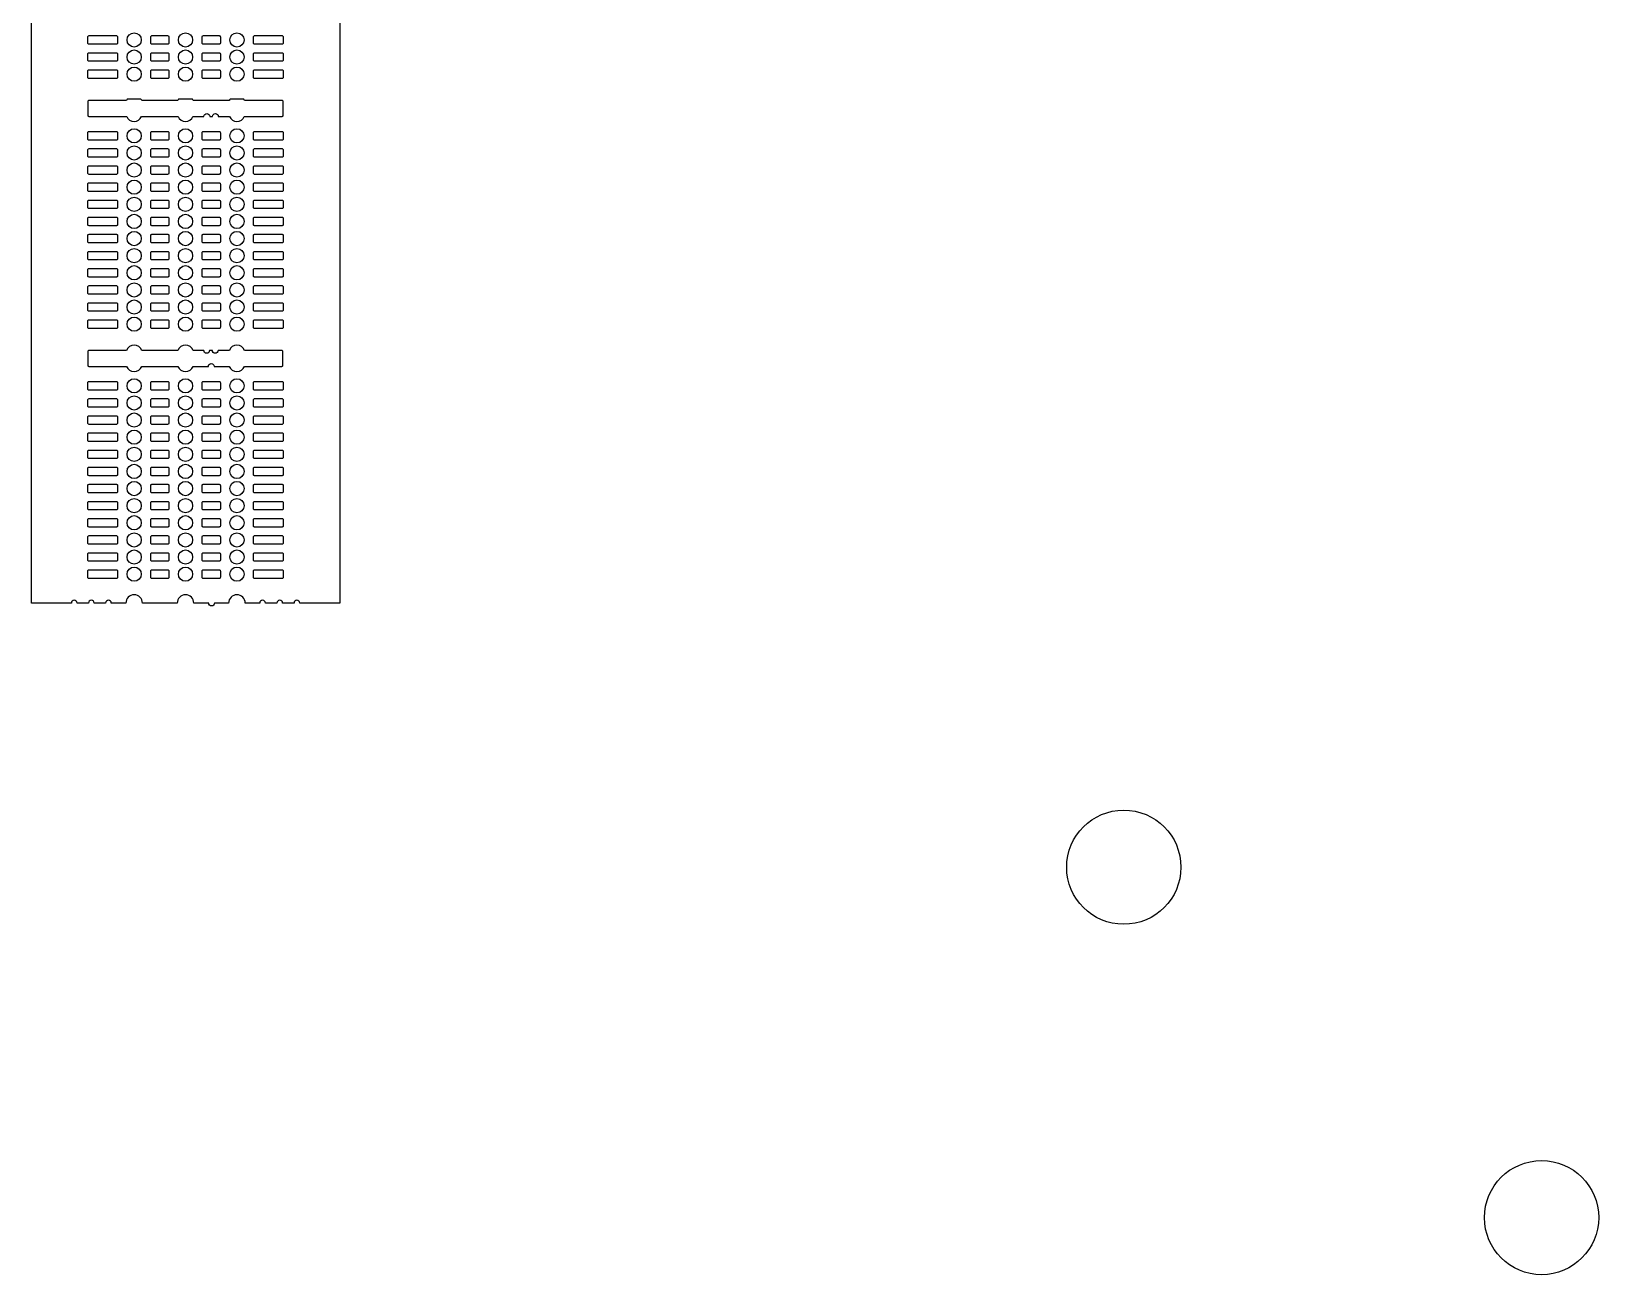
# Model space of a CAD drawing. Header units: millimetres. Extents: x -47.5 to 47.5, y -38.1 to 38.1.
# Drawn here: x -9.779 to -7.034, y 23.768 to 25.947 of the extents above; entities that cross this region are included whole.
import ezdxf

# ---------------------------------------------------------------- set-up
doc = ezdxf.new("R2010")
doc.units = ezdxf.units.MM
doc.header["$MEASUREMENT"] = 0
doc.layers.add('L1', color=7, linetype='Continuous')

msp = doc.modelspace()

# ---------------------------------------------------------------- linework, layer by layer
at = {"layer": 'L1'}
msp.add_lwpolyline([(-9.2393, 27.555), (-9.2393, 24.945), (-9.2893, 24.945), (-9.3093, 24.945, 1), (-9.3193, 24.945), (-9.3393, 24.945, 1), (-9.3493, 24.945), (-9.3693, 24.945, 1), (-9.3793, 24.945), (-9.4048, 24.945, 1), (-9.4338, 24.945), (-9.4586, 24.945, -1), (-9.4686, 24.945), (-9.4948, 24.945, 1), (-9.5238, 24.945), (-9.5848, 24.945, 1), (-9.6138, 24.945), (-9.6393, 24.945, 1), (-9.6493, 24.945), (-9.6693, 24.945, 1), (-9.6793, 24.945), (-9.6993, 24.945, 1), (-9.7093, 24.945), (-9.7293, 24.945), (-9.7793, 24.945), (-9.7793, 27.555)], format="xyb", dxfattribs=at)
for points in [[(-9.6783, 25.9392), (-9.6303, 25.9392, -0.414214), (-9.6283, 25.9372), (-9.6283, 25.9262, -0.414214), (-9.6303, 25.9242), (-9.6783, 25.9242, -0.414214), (-9.6803, 25.9262), (-9.6803, 25.9372, -0.414214)], [(-9.5683, 25.9392), (-9.5403, 25.9392, -0.414214), (-9.5383, 25.9372), (-9.5383, 25.9262, -0.414214), (-9.5403, 25.9242), (-9.5683, 25.9242, -0.414214), (-9.5703, 25.9262), (-9.5703, 25.9372, -0.414214)], [(-9.4783, 25.9392), (-9.4503, 25.9392, -0.414214), (-9.4483, 25.9372), (-9.4483, 25.9262, -0.414214), (-9.4503, 25.9242), (-9.4783, 25.9242, -0.414214), (-9.4803, 25.9262), (-9.4803, 25.9372, -0.414214)], [(-9.3883, 25.9392), (-9.3403, 25.9392, -0.414214), (-9.3383, 25.9372), (-9.3383, 25.9262, -0.414214), (-9.3403, 25.9242), (-9.3883, 25.9242, -0.414214), (-9.3903, 25.9262), (-9.3903, 25.9372, -0.414214)], [(-9.6783, 25.9092), (-9.6303, 25.9092, -0.414214), (-9.6283, 25.9072), (-9.6283, 25.8962, -0.414214), (-9.6303, 25.8942), (-9.6783, 25.8942, -0.414214), (-9.6803, 25.8962), (-9.6803, 25.9072, -0.414214)], [(-9.5683, 25.9092), (-9.5403, 25.9092, -0.414214), (-9.5383, 25.9072), (-9.5383, 25.8962, -0.414214), (-9.5403, 25.8942), (-9.5683, 25.8942, -0.414214), (-9.5703, 25.8962), (-9.5703, 25.9072, -0.414214)], [(-9.4783, 25.9092), (-9.4503, 25.9092, -0.414214), (-9.4483, 25.9072), (-9.4483, 25.8962, -0.414214), (-9.4503, 25.8942), (-9.4783, 25.8942, -0.414214), (-9.4803, 25.8962), (-9.4803, 25.9072, -0.414214)], [(-9.3883, 25.9092), (-9.3403, 25.9092, -0.414214), (-9.3383, 25.9072), (-9.3383, 25.8962, -0.414214), (-9.3403, 25.8942), (-9.3883, 25.8942, -0.414214), (-9.3903, 25.8962), (-9.3903, 25.9072, -0.414214)], [(-9.6783, 25.8792), (-9.6303, 25.8792, -0.414214), (-9.6283, 25.8772), (-9.6283, 25.8662, -0.414214), (-9.6303, 25.8642), (-9.6783, 25.8642, -0.414214), (-9.6803, 25.8662), (-9.6803, 25.8772, -0.414214)], [(-9.5683, 25.8792), (-9.5403, 25.8792, -0.414214), (-9.5383, 25.8772), (-9.5383, 25.8662, -0.414214), (-9.5403, 25.8642), (-9.5683, 25.8642, -0.414214), (-9.5703, 25.8662), (-9.5703, 25.8772, -0.414214)], [(-9.4783, 25.8792), (-9.4503, 25.8792, -0.414214), (-9.4483, 25.8772), (-9.4483, 25.8662, -0.414214), (-9.4503, 25.8642), (-9.4783, 25.8642, -0.414214), (-9.4803, 25.8662), (-9.4803, 25.8772, -0.414214)], [(-9.3883, 25.8792), (-9.3403, 25.8792, -0.414214), (-9.3383, 25.8772), (-9.3383, 25.8662, -0.414214), (-9.3403, 25.8642), (-9.3883, 25.8642, -0.414214), (-9.3903, 25.8662), (-9.3903, 25.8772, -0.414214)], [(-9.3403, 25.7977, 0.414214), (-9.3383, 25.7997), (-9.3383, 25.8237, 0.414214), (-9.3403, 25.8257), (-9.4061, 25.8257, 0.047931), (-9.4073, 25.8281), (-9.4314, 25.8281, 0.047931), (-9.4325, 25.8257), (-9.4961, 25.8257, 0.047931), (-9.4973, 25.8281), (-9.5214, 25.8281, 0.047931), (-9.5225, 25.8257), (-9.5861, 25.8257, 0.047931), (-9.5873, 25.8281), (-9.6114, 25.8281, 0.047931), (-9.6125, 25.8257), (-9.6785, 25.8257, 0.414214), (-9.6805, 25.8237), (-9.6805, 25.7997, 0.414214), (-9.6785, 25.7977), (-9.6123, 25.7977, 0.669565), (-9.5864, 25.7977), (-9.5223, 25.7977, 0.669565), (-9.4964, 25.7977), (-9.477, 25.7977, -1), (-9.467, 25.7977), (-9.462, 25.7977, -1), (-9.452, 25.7977), (-9.4323, 25.7977, 0.669565), (-9.4064, 25.7977)], [(-9.6783, 25.7712), (-9.6303, 25.7712, -0.414214), (-9.6283, 25.7692), (-9.6283, 25.7582, -0.414214), (-9.6303, 25.7562), (-9.6783, 25.7562, -0.414214), (-9.6803, 25.7582), (-9.6803, 25.7692, -0.414214)], [(-9.5683, 25.7712), (-9.5403, 25.7712, -0.414214), (-9.5383, 25.7692), (-9.5383, 25.7582, -0.414214), (-9.5403, 25.7562), (-9.5683, 25.7562, -0.414214), (-9.5703, 25.7582), (-9.5703, 25.7692, -0.414214)], [(-9.4783, 25.7712), (-9.4503, 25.7712, -0.414214), (-9.4483, 25.7692), (-9.4483, 25.7582, -0.414214), (-9.4503, 25.7562), (-9.4783, 25.7562, -0.414214), (-9.4803, 25.7582), (-9.4803, 25.7692, -0.414214)], [(-9.3883, 25.7712), (-9.3403, 25.7712, -0.414214), (-9.3383, 25.7692), (-9.3383, 25.7582, -0.414214), (-9.3403, 25.7562), (-9.3883, 25.7562, -0.414214), (-9.3903, 25.7582), (-9.3903, 25.7692, -0.414214)], [(-9.6783, 25.7412), (-9.6303, 25.7412, -0.414214), (-9.6283, 25.7392), (-9.6283, 25.7282, -0.414214), (-9.6303, 25.7262), (-9.6783, 25.7262, -0.414214), (-9.6803, 25.7282), (-9.6803, 25.7392, -0.414214)], [(-9.5683, 25.7412), (-9.5403, 25.7412, -0.414214), (-9.5383, 25.7392), (-9.5383, 25.7282, -0.414214), (-9.5403, 25.7262), (-9.5683, 25.7262, -0.414214), (-9.5703, 25.7282), (-9.5703, 25.7392, -0.414214)], [(-9.4783, 25.7412), (-9.4503, 25.7412, -0.414214), (-9.4483, 25.7392), (-9.4483, 25.7282, -0.414214), (-9.4503, 25.7262), (-9.4783, 25.7262, -0.414214), (-9.4803, 25.7282), (-9.4803, 25.7392, -0.414214)], [(-9.3883, 25.7412), (-9.3403, 25.7412, -0.414214), (-9.3383, 25.7392), (-9.3383, 25.7282, -0.414214), (-9.3403, 25.7262), (-9.3883, 25.7262, -0.414214), (-9.3903, 25.7282), (-9.3903, 25.7392, -0.414214)], [(-9.6783, 25.7112), (-9.6303, 25.7112, -0.414214), (-9.6283, 25.7092), (-9.6283, 25.6982, -0.414214), (-9.6303, 25.6962), (-9.6783, 25.6962, -0.414214), (-9.6803, 25.6982), (-9.6803, 25.7092, -0.414214)], [(-9.5683, 25.7112), (-9.5403, 25.7112, -0.414214), (-9.5383, 25.7092), (-9.5383, 25.6982, -0.414214), (-9.5403, 25.6962), (-9.5683, 25.6962, -0.414214), (-9.5703, 25.6982), (-9.5703, 25.7092, -0.414214)], [(-9.4783, 25.7112), (-9.4503, 25.7112, -0.414214), (-9.4483, 25.7092), (-9.4483, 25.6982, -0.414214), (-9.4503, 25.6962), (-9.4783, 25.6962, -0.414214), (-9.4803, 25.6982), (-9.4803, 25.7092, -0.414214)], [(-9.3883, 25.7112), (-9.3403, 25.7112, -0.414214), (-9.3383, 25.7092), (-9.3383, 25.6982, -0.414214), (-9.3403, 25.6962), (-9.3883, 25.6962, -0.414214), (-9.3903, 25.6982), (-9.3903, 25.7092, -0.414214)], [(-9.6783, 25.6812), (-9.6303, 25.6812, -0.414214), (-9.6283, 25.6792), (-9.6283, 25.6682, -0.414214), (-9.6303, 25.6662), (-9.6783, 25.6662, -0.414214), (-9.6803, 25.6682), (-9.6803, 25.6792, -0.414214)], [(-9.5683, 25.6812), (-9.5403, 25.6812, -0.414214), (-9.5383, 25.6792), (-9.5383, 25.6682, -0.414214), (-9.5403, 25.6662), (-9.5683, 25.6662, -0.414214), (-9.5703, 25.6682), (-9.5703, 25.6792, -0.414214)], [(-9.4783, 25.6812), (-9.4503, 25.6812, -0.414214), (-9.4483, 25.6792), (-9.4483, 25.6682, -0.414214), (-9.4503, 25.6662), (-9.4783, 25.6662, -0.414214), (-9.4803, 25.6682), (-9.4803, 25.6792, -0.414214)], [(-9.3883, 25.6812), (-9.3403, 25.6812, -0.414214), (-9.3383, 25.6792), (-9.3383, 25.6682, -0.414214), (-9.3403, 25.6662), (-9.3883, 25.6662, -0.414214), (-9.3903, 25.6682), (-9.3903, 25.6792, -0.414214)], [(-9.6783, 25.6512), (-9.6303, 25.6512, -0.414214), (-9.6283, 25.6492), (-9.6283, 25.6382, -0.414214), (-9.6303, 25.6362), (-9.6783, 25.6362, -0.414214), (-9.6803, 25.6382), (-9.6803, 25.6492, -0.414214)], [(-9.5683, 25.6512), (-9.5403, 25.6512, -0.414214), (-9.5383, 25.6492), (-9.5383, 25.6382, -0.414214), (-9.5403, 25.6362), (-9.5683, 25.6362, -0.414214), (-9.5703, 25.6382), (-9.5703, 25.6492, -0.414214)], [(-9.4783, 25.6512), (-9.4503, 25.6512, -0.414214), (-9.4483, 25.6492), (-9.4483, 25.6382, -0.414214), (-9.4503, 25.6362), (-9.4783, 25.6362, -0.414214), (-9.4803, 25.6382), (-9.4803, 25.6492, -0.414214)], [(-9.3883, 25.6512), (-9.3403, 25.6512, -0.414214), (-9.3383, 25.6492), (-9.3383, 25.6382, -0.414214), (-9.3403, 25.6362), (-9.3883, 25.6362, -0.414214), (-9.3903, 25.6382), (-9.3903, 25.6492, -0.414214)], [(-9.6783, 25.6212), (-9.6303, 25.6212, -0.414214), (-9.6283, 25.6192), (-9.6283, 25.6082, -0.414214), (-9.6303, 25.6062), (-9.6783, 25.6062, -0.414214), (-9.6803, 25.6082), (-9.6803, 25.6192, -0.414214)], [(-9.5683, 25.6212), (-9.5403, 25.6212, -0.414214), (-9.5383, 25.6192), (-9.5383, 25.6082, -0.414214), (-9.5403, 25.6062), (-9.5683, 25.6062, -0.414214), (-9.5703, 25.6082), (-9.5703, 25.6192, -0.414214)], [(-9.4783, 25.6212), (-9.4503, 25.6212, -0.414214), (-9.4483, 25.6192), (-9.4483, 25.6082, -0.414214), (-9.4503, 25.6062), (-9.4783, 25.6062, -0.414214), (-9.4803, 25.6082), (-9.4803, 25.6192, -0.414214)], [(-9.3883, 25.6212), (-9.3403, 25.6212, -0.414214), (-9.3383, 25.6192), (-9.3383, 25.6082, -0.414214), (-9.3403, 25.6062), (-9.3883, 25.6062, -0.414214), (-9.3903, 25.6082), (-9.3903, 25.6192, -0.414214)], [(-9.6783, 25.5912), (-9.6303, 25.5912, -0.414214), (-9.6283, 25.5892), (-9.6283, 25.5782, -0.414214), (-9.6303, 25.5762), (-9.6783, 25.5762, -0.414214), (-9.6803, 25.5782), (-9.6803, 25.5892, -0.414214)], [(-9.5683, 25.5912), (-9.5403, 25.5912, -0.414214), (-9.5383, 25.5892), (-9.5383, 25.5782, -0.414214), (-9.5403, 25.5762), (-9.5683, 25.5762, -0.414214), (-9.5703, 25.5782), (-9.5703, 25.5892, -0.414214)], [(-9.4783, 25.5912), (-9.4503, 25.5912, -0.414214), (-9.4483, 25.5892), (-9.4483, 25.5782, -0.414214), (-9.4503, 25.5762), (-9.4783, 25.5762, -0.414214), (-9.4803, 25.5782), (-9.4803, 25.5892, -0.414214)], [(-9.3883, 25.5912), (-9.3403, 25.5912, -0.414214), (-9.3383, 25.5892), (-9.3383, 25.5782, -0.414214), (-9.3403, 25.5762), (-9.3883, 25.5762, -0.414214), (-9.3903, 25.5782), (-9.3903, 25.5892, -0.414214)], [(-9.6783, 25.5612), (-9.6303, 25.5612, -0.414214), (-9.6283, 25.5592), (-9.6283, 25.5482, -0.414214), (-9.6303, 25.5462), (-9.6783, 25.5462, -0.414214), (-9.6803, 25.5482), (-9.6803, 25.5592, -0.414214)], [(-9.5683, 25.5612), (-9.5403, 25.5612, -0.414214), (-9.5383, 25.5592), (-9.5383, 25.5482, -0.414214), (-9.5403, 25.5462), (-9.5683, 25.5462, -0.414214), (-9.5703, 25.5482), (-9.5703, 25.5592, -0.414214)], [(-9.4783, 25.5612), (-9.4503, 25.5612, -0.414214), (-9.4483, 25.5592), (-9.4483, 25.5482, -0.414214), (-9.4503, 25.5462), (-9.4783, 25.5462, -0.414214), (-9.4803, 25.5482), (-9.4803, 25.5592, -0.414214)], [(-9.3883, 25.5612), (-9.3403, 25.5612, -0.414214), (-9.3383, 25.5592), (-9.3383, 25.5482, -0.414214), (-9.3403, 25.5462), (-9.3883, 25.5462, -0.414214), (-9.3903, 25.5482), (-9.3903, 25.5592, -0.414214)], [(-9.6783, 25.5312), (-9.6303, 25.5312, -0.414214), (-9.6283, 25.5292), (-9.6283, 25.5182, -0.414214), (-9.6303, 25.5162), (-9.6783, 25.5162, -0.414214), (-9.6803, 25.5182), (-9.6803, 25.5292, -0.414214)], [(-9.5683, 25.5312), (-9.5403, 25.5312, -0.414214), (-9.5383, 25.5292), (-9.5383, 25.5182, -0.414214), (-9.5403, 25.5162), (-9.5683, 25.5162, -0.414214), (-9.5703, 25.5182), (-9.5703, 25.5292, -0.414214)], [(-9.4783, 25.5312), (-9.4503, 25.5312, -0.414214), (-9.4483, 25.5292), (-9.4483, 25.5182, -0.414214), (-9.4503, 25.5162), (-9.4783, 25.5162, -0.414214), (-9.4803, 25.5182), (-9.4803, 25.5292, -0.414214)], [(-9.3883, 25.5312), (-9.3403, 25.5312, -0.414214), (-9.3383, 25.5292), (-9.3383, 25.5182, -0.414214), (-9.3403, 25.5162), (-9.3883, 25.5162, -0.414214), (-9.3903, 25.5182), (-9.3903, 25.5292, -0.414214)], [(-9.6783, 25.5012), (-9.6303, 25.5012, -0.414214), (-9.6283, 25.4992), (-9.6283, 25.4882, -0.414214), (-9.6303, 25.4862), (-9.6783, 25.4862, -0.414214), (-9.6803, 25.4882), (-9.6803, 25.4992, -0.414214)], [(-9.5683, 25.5012), (-9.5403, 25.5012, -0.414214), (-9.5383, 25.4992), (-9.5383, 25.4882, -0.414214), (-9.5403, 25.4862), (-9.5683, 25.4862, -0.414214), (-9.5703, 25.4882), (-9.5703, 25.4992, -0.414214)], [(-9.4783, 25.5012), (-9.4503, 25.5012, -0.414214), (-9.4483, 25.4992), (-9.4483, 25.4882, -0.414214), (-9.4503, 25.4862), (-9.4783, 25.4862, -0.414214), (-9.4803, 25.4882), (-9.4803, 25.4992, -0.414214)], [(-9.3883, 25.5012), (-9.3403, 25.5012, -0.414214), (-9.3383, 25.4992), (-9.3383, 25.4882, -0.414214), (-9.3403, 25.4862), (-9.3883, 25.4862, -0.414214), (-9.3903, 25.4882), (-9.3903, 25.4992, -0.414214)], [(-9.6783, 25.4712), (-9.6303, 25.4712, -0.414214), (-9.6283, 25.4692), (-9.6283, 25.4582, -0.414214), (-9.6303, 25.4562), (-9.6783, 25.4562, -0.414214), (-9.6803, 25.4582), (-9.6803, 25.4692, -0.414214)], [(-9.5683, 25.4712), (-9.5403, 25.4712, -0.414214), (-9.5383, 25.4692), (-9.5383, 25.4582, -0.414214), (-9.5403, 25.4562), (-9.5683, 25.4562, -0.414214), (-9.5703, 25.4582), (-9.5703, 25.4692, -0.414214)], [(-9.4783, 25.4712), (-9.4503, 25.4712, -0.414214), (-9.4483, 25.4692), (-9.4483, 25.4582, -0.414214), (-9.4503, 25.4562), (-9.4783, 25.4562, -0.414214), (-9.4803, 25.4582), (-9.4803, 25.4692, -0.414214)], [(-9.3883, 25.4712), (-9.3403, 25.4712, -0.414214), (-9.3383, 25.4692), (-9.3383, 25.4582, -0.414214), (-9.3403, 25.4562), (-9.3883, 25.4562, -0.414214), (-9.3903, 25.4582), (-9.3903, 25.4692, -0.414214)], [(-9.6783, 25.4412), (-9.6303, 25.4412, -0.414214), (-9.6283, 25.4392), (-9.6283, 25.4282, -0.414214), (-9.6303, 25.4262), (-9.6783, 25.4262, -0.414214), (-9.6803, 25.4282), (-9.6803, 25.4392, -0.414214)], [(-9.5683, 25.4412), (-9.5403, 25.4412, -0.414214), (-9.5383, 25.4392), (-9.5383, 25.4282, -0.414214), (-9.5403, 25.4262), (-9.5683, 25.4262, -0.414214), (-9.5703, 25.4282), (-9.5703, 25.4392, -0.414214)], [(-9.4783, 25.4412), (-9.4503, 25.4412, -0.414214), (-9.4483, 25.4392), (-9.4483, 25.4282, -0.414214), (-9.4503, 25.4262), (-9.4783, 25.4262, -0.414214), (-9.4803, 25.4282), (-9.4803, 25.4392, -0.414214)], [(-9.3883, 25.4412), (-9.3403, 25.4412, -0.414214), (-9.3383, 25.4392), (-9.3383, 25.4282, -0.414214), (-9.3403, 25.4262), (-9.3883, 25.4262, -0.414214), (-9.3903, 25.4282), (-9.3903, 25.4392, -0.414214)], [(-9.5228, 25.3597, 0.679871), (-9.4959, 25.3597), (-9.4693, 25.3597, -1), (-9.4593, 25.3597), (-9.4328, 25.3597, 0.679871), (-9.4059, 25.3597), (-9.3407, 25.3597, 0.414214), (-9.3387, 25.3617), (-9.3387, 25.3857, 0.414214), (-9.3407, 25.3877), (-9.4061, 25.3877, 0.707076), (-9.4325, 25.3877), (-9.4523, 25.3877, -1), (-9.4623, 25.3877), (-9.4673, 25.3877, -1), (-9.4773, 25.3877), (-9.4961, 25.3877, 0.707076), (-9.5225, 25.3877), (-9.5861, 25.3877, 0.707076), (-9.6125, 25.3877), (-9.6784, 25.3877, 0.414214), (-9.6804, 25.3857), (-9.6804, 25.3617, 0.414214), (-9.6784, 25.3597), (-9.6128, 25.3597, 0.679871), (-9.5859, 25.3597)], [(-9.6783, 25.3332), (-9.6303, 25.3332, -0.414214), (-9.6283, 25.3312), (-9.6283, 25.3202, -0.414214), (-9.6303, 25.3182), (-9.6783, 25.3182, -0.414214), (-9.6803, 25.3202), (-9.6803, 25.3312, -0.414214)], [(-9.5683, 25.3332), (-9.5403, 25.3332, -0.414214), (-9.5383, 25.3312), (-9.5383, 25.3202, -0.414214), (-9.5403, 25.3182), (-9.5683, 25.3182, -0.414214), (-9.5703, 25.3202), (-9.5703, 25.3312, -0.414214)], [(-9.4783, 25.3332), (-9.4503, 25.3332, -0.414214), (-9.4483, 25.3312), (-9.4483, 25.3202, -0.414214), (-9.4503, 25.3182), (-9.4783, 25.3182, -0.414214), (-9.4803, 25.3202), (-9.4803, 25.3312, -0.414214)], [(-9.3883, 25.3332), (-9.3403, 25.3332, -0.414214), (-9.3383, 25.3312), (-9.3383, 25.3202, -0.414214), (-9.3403, 25.3182), (-9.3883, 25.3182, -0.414214), (-9.3903, 25.3202), (-9.3903, 25.3312, -0.414214)], [(-9.6783, 25.3032), (-9.6303, 25.3032, -0.414214), (-9.6283, 25.3012), (-9.6283, 25.2902, -0.414214), (-9.6303, 25.2882), (-9.6783, 25.2882, -0.414214), (-9.6803, 25.2902), (-9.6803, 25.3012, -0.414214)], [(-9.5683, 25.3032), (-9.5403, 25.3032, -0.414214), (-9.5383, 25.3012), (-9.5383, 25.2902, -0.414214), (-9.5403, 25.2882), (-9.5683, 25.2882, -0.414214), (-9.5703, 25.2902), (-9.5703, 25.3012, -0.414214)], [(-9.4783, 25.3032), (-9.4503, 25.3032, -0.414214), (-9.4483, 25.3012), (-9.4483, 25.2902, -0.414214), (-9.4503, 25.2882), (-9.4783, 25.2882, -0.414214), (-9.4803, 25.2902), (-9.4803, 25.3012, -0.414214)], [(-9.3883, 25.3032), (-9.3403, 25.3032, -0.414214), (-9.3383, 25.3012), (-9.3383, 25.2902, -0.414214), (-9.3403, 25.2882), (-9.3883, 25.2882, -0.414214), (-9.3903, 25.2902), (-9.3903, 25.3012, -0.414214)], [(-9.6783, 25.2732), (-9.6303, 25.2732, -0.414214), (-9.6283, 25.2712), (-9.6283, 25.2602, -0.414214), (-9.6303, 25.2582), (-9.6783, 25.2582, -0.414214), (-9.6803, 25.2602), (-9.6803, 25.2712, -0.414214)], [(-9.5683, 25.2732), (-9.5403, 25.2732, -0.414214), (-9.5383, 25.2712), (-9.5383, 25.2602, -0.414214), (-9.5403, 25.2582), (-9.5683, 25.2582, -0.414214), (-9.5703, 25.2602), (-9.5703, 25.2712, -0.414214)], [(-9.4783, 25.2732), (-9.4503, 25.2732, -0.414214), (-9.4483, 25.2712), (-9.4483, 25.2602, -0.414214), (-9.4503, 25.2582), (-9.4783, 25.2582, -0.414214), (-9.4803, 25.2602), (-9.4803, 25.2712, -0.414214)], [(-9.3883, 25.2732), (-9.3403, 25.2732, -0.414214), (-9.3383, 25.2712), (-9.3383, 25.2602, -0.414214), (-9.3403, 25.2582), (-9.3883, 25.2582, -0.414214), (-9.3903, 25.2602), (-9.3903, 25.2712, -0.414214)], [(-9.6783, 25.2432), (-9.6303, 25.2432, -0.414214), (-9.6283, 25.2412), (-9.6283, 25.2302, -0.414214), (-9.6303, 25.2282), (-9.6783, 25.2282, -0.414214), (-9.6803, 25.2302), (-9.6803, 25.2412, -0.414214)], [(-9.5683, 25.2432), (-9.5403, 25.2432, -0.414214), (-9.5383, 25.2412), (-9.5383, 25.2302, -0.414214), (-9.5403, 25.2282), (-9.5683, 25.2282, -0.414214), (-9.5703, 25.2302), (-9.5703, 25.2412, -0.414214)], [(-9.4783, 25.2432), (-9.4503, 25.2432, -0.414214), (-9.4483, 25.2412), (-9.4483, 25.2302, -0.414214), (-9.4503, 25.2282), (-9.4783, 25.2282, -0.414214), (-9.4803, 25.2302), (-9.4803, 25.2412, -0.414214)], [(-9.3883, 25.2432), (-9.3403, 25.2432, -0.414214), (-9.3383, 25.2412), (-9.3383, 25.2302, -0.414214), (-9.3403, 25.2282), (-9.3883, 25.2282, -0.414214), (-9.3903, 25.2302), (-9.3903, 25.2412, -0.414214)], [(-9.6783, 25.2132), (-9.6303, 25.2132, -0.414214), (-9.6283, 25.2112), (-9.6283, 25.2002, -0.414214), (-9.6303, 25.1982), (-9.6783, 25.1982, -0.414214), (-9.6803, 25.2002), (-9.6803, 25.2112, -0.414214)], [(-9.5683, 25.2132), (-9.5403, 25.2132, -0.414214), (-9.5383, 25.2112), (-9.5383, 25.2002, -0.414214), (-9.5403, 25.1982), (-9.5683, 25.1982, -0.414214), (-9.5703, 25.2002), (-9.5703, 25.2112, -0.414214)], [(-9.4783, 25.2132), (-9.4503, 25.2132, -0.414214), (-9.4483, 25.2112), (-9.4483, 25.2002, -0.414214), (-9.4503, 25.1982), (-9.4783, 25.1982, -0.414214), (-9.4803, 25.2002), (-9.4803, 25.2112, -0.414214)], [(-9.3883, 25.2132), (-9.3403, 25.2132, -0.414214), (-9.3383, 25.2112), (-9.3383, 25.2002, -0.414214), (-9.3403, 25.1982), (-9.3883, 25.1982, -0.414214), (-9.3903, 25.2002), (-9.3903, 25.2112, -0.414214)], [(-9.6783, 25.1832), (-9.6303, 25.1832, -0.414214), (-9.6283, 25.1812), (-9.6283, 25.1702, -0.414214), (-9.6303, 25.1682), (-9.6783, 25.1682, -0.414214), (-9.6803, 25.1702), (-9.6803, 25.1812, -0.414214)], [(-9.5683, 25.1832), (-9.5403, 25.1832, -0.414214), (-9.5383, 25.1812), (-9.5383, 25.1702, -0.414214), (-9.5403, 25.1682), (-9.5683, 25.1682, -0.414214), (-9.5703, 25.1702), (-9.5703, 25.1812, -0.414214)], [(-9.4783, 25.1832), (-9.4503, 25.1832, -0.414214), (-9.4483, 25.1812), (-9.4483, 25.1702, -0.414214), (-9.4503, 25.1682), (-9.4783, 25.1682, -0.414214), (-9.4803, 25.1702), (-9.4803, 25.1812, -0.414214)], [(-9.3883, 25.1832), (-9.3403, 25.1832, -0.414214), (-9.3383, 25.1812), (-9.3383, 25.1702, -0.414214), (-9.3403, 25.1682), (-9.3883, 25.1682, -0.414214), (-9.3903, 25.1702), (-9.3903, 25.1812, -0.414214)], [(-9.6783, 25.1532), (-9.6303, 25.1532, -0.414214), (-9.6283, 25.1512), (-9.6283, 25.1402, -0.414214), (-9.6303, 25.1382), (-9.6783, 25.1382, -0.414214), (-9.6803, 25.1402), (-9.6803, 25.1512, -0.414214)], [(-9.5683, 25.1532), (-9.5403, 25.1532, -0.414214), (-9.5383, 25.1512), (-9.5383, 25.1402, -0.414214), (-9.5403, 25.1382), (-9.5683, 25.1382, -0.414214), (-9.5703, 25.1402), (-9.5703, 25.1512, -0.414214)], [(-9.4783, 25.1532), (-9.4503, 25.1532, -0.414214), (-9.4483, 25.1512), (-9.4483, 25.1402, -0.414214), (-9.4503, 25.1382), (-9.4783, 25.1382, -0.414214), (-9.4803, 25.1402), (-9.4803, 25.1512, -0.414214)], [(-9.3883, 25.1532), (-9.3403, 25.1532, -0.414214), (-9.3383, 25.1512), (-9.3383, 25.1402, -0.414214), (-9.3403, 25.1382), (-9.3883, 25.1382, -0.414214), (-9.3903, 25.1402), (-9.3903, 25.1512, -0.414214)], [(-9.6783, 25.1232), (-9.6303, 25.1232, -0.414214), (-9.6283, 25.1212), (-9.6283, 25.1102, -0.414214), (-9.6303, 25.1082), (-9.6783, 25.1082, -0.414214), (-9.6803, 25.1102), (-9.6803, 25.1212, -0.414214)], [(-9.5683, 25.1232), (-9.5403, 25.1232, -0.414214), (-9.5383, 25.1212), (-9.5383, 25.1102, -0.414214), (-9.5403, 25.1082), (-9.5683, 25.1082, -0.414214), (-9.5703, 25.1102), (-9.5703, 25.1212, -0.414214)], [(-9.4783, 25.1232), (-9.4503, 25.1232, -0.414214), (-9.4483, 25.1212), (-9.4483, 25.1102, -0.414214), (-9.4503, 25.1082), (-9.4783, 25.1082, -0.414214), (-9.4803, 25.1102), (-9.4803, 25.1212, -0.414214)], [(-9.3883, 25.1232), (-9.3403, 25.1232, -0.414214), (-9.3383, 25.1212), (-9.3383, 25.1102, -0.414214), (-9.3403, 25.1082), (-9.3883, 25.1082, -0.414214), (-9.3903, 25.1102), (-9.3903, 25.1212, -0.414214)], [(-9.6783, 25.0932), (-9.6303, 25.0932, -0.414214), (-9.6283, 25.0912), (-9.6283, 25.0802, -0.414214), (-9.6303, 25.0782), (-9.6783, 25.0782, -0.414214), (-9.6803, 25.0802), (-9.6803, 25.0912, -0.414214)], [(-9.5683, 25.0932), (-9.5403, 25.0932, -0.414214), (-9.5383, 25.0912), (-9.5383, 25.0802, -0.414214), (-9.5403, 25.0782), (-9.5683, 25.0782, -0.414214), (-9.5703, 25.0802), (-9.5703, 25.0912, -0.414214)], [(-9.4783, 25.0932), (-9.4503, 25.0932, -0.414214), (-9.4483, 25.0912), (-9.4483, 25.0802, -0.414214), (-9.4503, 25.0782), (-9.4783, 25.0782, -0.414214), (-9.4803, 25.0802), (-9.4803, 25.0912, -0.414214)], [(-9.3883, 25.0932), (-9.3403, 25.0932, -0.414214), (-9.3383, 25.0912), (-9.3383, 25.0802, -0.414214), (-9.3403, 25.0782), (-9.3883, 25.0782, -0.414214), (-9.3903, 25.0802), (-9.3903, 25.0912, -0.414214)], [(-9.6783, 25.0632), (-9.6303, 25.0632, -0.414214), (-9.6283, 25.0612), (-9.6283, 25.0502, -0.414214), (-9.6303, 25.0482), (-9.6783, 25.0482, -0.414214), (-9.6803, 25.0502), (-9.6803, 25.0612, -0.414214)], [(-9.5683, 25.0632), (-9.5403, 25.0632, -0.414214), (-9.5383, 25.0612), (-9.5383, 25.0502, -0.414214), (-9.5403, 25.0482), (-9.5683, 25.0482, -0.414214), (-9.5703, 25.0502), (-9.5703, 25.0612, -0.414214)], [(-9.4783, 25.0632), (-9.4503, 25.0632, -0.414214), (-9.4483, 25.0612), (-9.4483, 25.0502, -0.414214), (-9.4503, 25.0482), (-9.4783, 25.0482, -0.414214), (-9.4803, 25.0502), (-9.4803, 25.0612, -0.414214)], [(-9.3883, 25.0632), (-9.3403, 25.0632, -0.414214), (-9.3383, 25.0612), (-9.3383, 25.0502, -0.414214), (-9.3403, 25.0482), (-9.3883, 25.0482, -0.414214), (-9.3903, 25.0502), (-9.3903, 25.0612, -0.414214)], [(-9.6783, 25.0332), (-9.6303, 25.0332, -0.414214), (-9.6283, 25.0312), (-9.6283, 25.0202, -0.414214), (-9.6303, 25.0182), (-9.6783, 25.0182, -0.414214), (-9.6803, 25.0202), (-9.6803, 25.0312, -0.414214)], [(-9.5683, 25.0332), (-9.5403, 25.0332, -0.414214), (-9.5383, 25.0312), (-9.5383, 25.0202, -0.414214), (-9.5403, 25.0182), (-9.5683, 25.0182, -0.414214), (-9.5703, 25.0202), (-9.5703, 25.0312, -0.414214)], [(-9.4783, 25.0332), (-9.4503, 25.0332, -0.414214), (-9.4483, 25.0312), (-9.4483, 25.0202, -0.414214), (-9.4503, 25.0182), (-9.4783, 25.0182, -0.414214), (-9.4803, 25.0202), (-9.4803, 25.0312, -0.414214)], [(-9.3883, 25.0332), (-9.3403, 25.0332, -0.414214), (-9.3383, 25.0312), (-9.3383, 25.0202, -0.414214), (-9.3403, 25.0182), (-9.3883, 25.0182, -0.414214), (-9.3903, 25.0202), (-9.3903, 25.0312, -0.414214)], [(-9.6783, 25.0032), (-9.6303, 25.0032, -0.414214), (-9.6283, 25.0012), (-9.6283, 24.9902, -0.414214), (-9.6303, 24.9882), (-9.6783, 24.9882, -0.414214), (-9.6803, 24.9902), (-9.6803, 25.0012, -0.414214)], [(-9.5683, 25.0032), (-9.5403, 25.0032, -0.414214), (-9.5383, 25.0012), (-9.5383, 24.9902, -0.414214), (-9.5403, 24.9882), (-9.5683, 24.9882, -0.414214), (-9.5703, 24.9902), (-9.5703, 25.0012, -0.414214)], [(-9.4783, 25.0032), (-9.4503, 25.0032, -0.414214), (-9.4483, 25.0012), (-9.4483, 24.9902, -0.414214), (-9.4503, 24.9882), (-9.4783, 24.9882, -0.414214), (-9.4803, 24.9902), (-9.4803, 25.0012, -0.414214)], [(-9.3883, 25.0032), (-9.3403, 25.0032, -0.414214), (-9.3383, 25.0012), (-9.3383, 24.9902, -0.414214), (-9.3403, 24.9882), (-9.3883, 24.9882, -0.414214), (-9.3903, 24.9902), (-9.3903, 25.0012, -0.414214)]]:
    msp.add_lwpolyline(points, format="xyb", close=True, dxfattribs=at)
for centre, radius in [((-9.5993, 25.9317), 0.0125), ((-9.5093, 25.9317), 0.0125), ((-9.4193, 25.9317), 0.0125), ((-9.5993, 25.9017), 0.0125), ((-9.5093, 25.9017), 0.0125), ((-9.4193, 25.9017), 0.0125), ((-9.5993, 25.8717), 0.0125), ((-9.5093, 25.8717), 0.0125), ((-9.4193, 25.8717), 0.0125), ((-9.5993, 25.7637), 0.0125), ((-9.5093, 25.7637), 0.0125), ((-9.4193, 25.7637), 0.0125), ((-9.5993, 25.7337), 0.0125), ((-9.5093, 25.7337), 0.0125), ((-9.4193, 25.7337), 0.0125), ((-9.5993, 25.7037), 0.0125), ((-9.5093, 25.7037), 0.0125), ((-9.4193, 25.7037), 0.0125), ((-9.5993, 25.6737), 0.0125), ((-9.5093, 25.6737), 0.0125), ((-9.4193, 25.6737), 0.0125), ((-9.5993, 25.6437), 0.0125), ((-9.5093, 25.6437), 0.0125), ((-9.4193, 25.6437), 0.0125), ((-9.5993, 25.6137), 0.0125), ((-9.5093, 25.6137), 0.0125), ((-9.4193, 25.6137), 0.0125), ((-9.5993, 25.5837), 0.0125), ((-9.5093, 25.5837), 0.0125), ((-9.4193, 25.5837), 0.0125), ((-9.5993, 25.5537), 0.0125), ((-9.5093, 25.5537), 0.0125), ((-9.4193, 25.5537), 0.0125), ((-9.5993, 25.5237), 0.0125), ((-9.5093, 25.5237), 0.0125), ((-9.4193, 25.5237), 0.0125), ((-9.5993, 25.4937), 0.0125), ((-9.5093, 25.4937), 0.0125), ((-9.4193, 25.4937), 0.0125), ((-9.5993, 25.4637), 0.0125), ((-9.5093, 25.4637), 0.0125), ((-9.4193, 25.4637), 0.0125), ((-9.5993, 25.4337), 0.0125), ((-9.5093, 25.4337), 0.0125), ((-9.4193, 25.4337), 0.0125), ((-9.5993, 25.3257), 0.0125), ((-9.5093, 25.3257), 0.0125), ((-9.4193, 25.3257), 0.0125), ((-9.5993, 25.2957), 0.0125), ((-9.5093, 25.2957), 0.0125), ((-9.4193, 25.2957), 0.0125), ((-9.5993, 25.2657), 0.0125), ((-9.5093, 25.2657), 0.0125), ((-9.4193, 25.2657), 0.0125), ((-9.5993, 25.2357), 0.0125), ((-9.5093, 25.2357), 0.0125), ((-9.4193, 25.2357), 0.0125), ((-9.5993, 25.2057), 0.0125), ((-9.5093, 25.2057), 0.0125), ((-9.4193, 25.2057), 0.0125), ((-9.5993, 25.1757), 0.0125), ((-9.5093, 25.1757), 0.0125), ((-9.4193, 25.1757), 0.0125), ((-9.5993, 25.1457), 0.0125), ((-9.5093, 25.1457), 0.0125), ((-9.4193, 25.1457), 0.0125), ((-9.5993, 25.1157), 0.0125), ((-9.5093, 25.1157), 0.0125), ((-9.4193, 25.1157), 0.0125), ((-9.5993, 25.0857), 0.0125), ((-9.5093, 25.0857), 0.0125), ((-9.4193, 25.0857), 0.0125), ((-9.5993, 25.0557), 0.0125), ((-9.5093, 25.0557), 0.0125), ((-9.4193, 25.0557), 0.0125), ((-9.5993, 25.0257), 0.0125), ((-9.5093, 25.0257), 0.0125), ((-9.4193, 25.0257), 0.0125), ((-9.5993, 24.9957), 0.0125), ((-9.5093, 24.9957), 0.0125), ((-9.4193, 24.9957), 0.0125), ((-7.866, 24.4823), 0.1), ((-7.1343, 23.8684), 0.1)]:
    msp.add_circle(centre, radius, dxfattribs=at)

doc.saveas('drawing.dxf')
